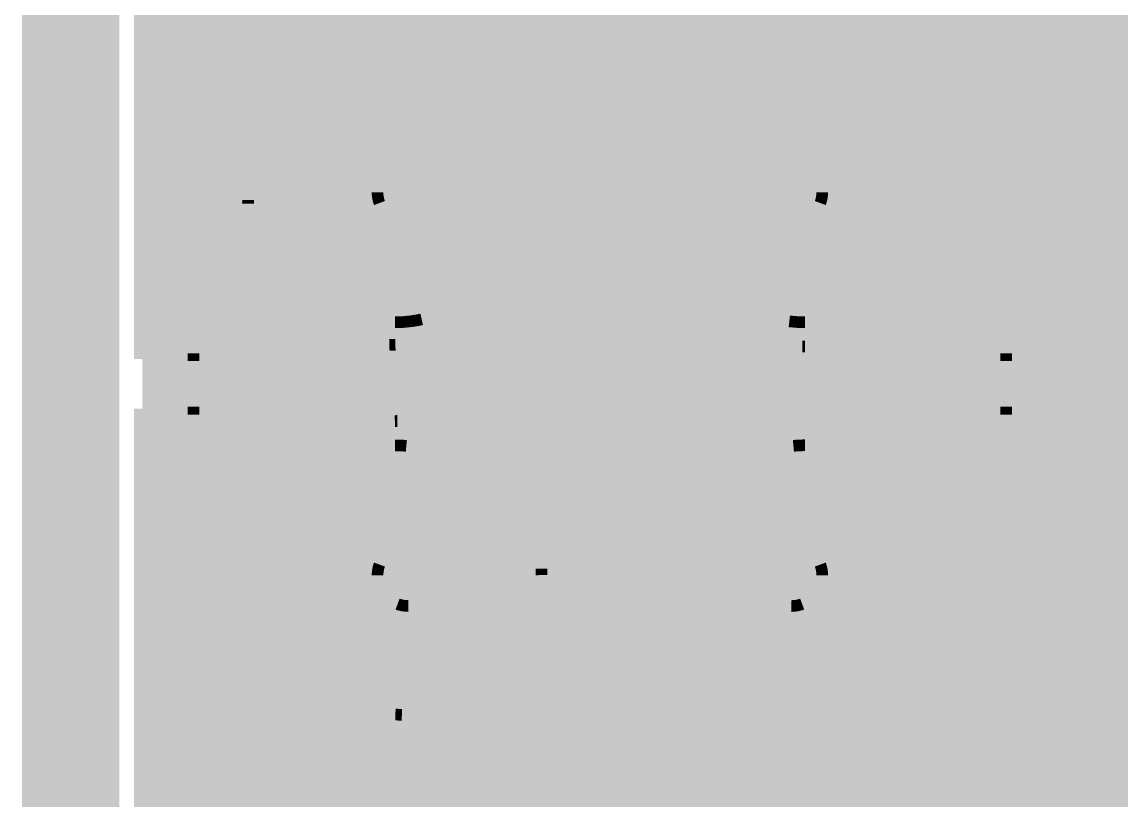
# Model space of a CAD drawing. Extents: x -6 to 196, y -52 to 46.
# Drawn here: x -5.63 to 8.7, y 25.05 to 35.2 of the extents above; entities that cross this region are included whole.
import ezdxf

# ---------------------------------------------------------------- set-up
doc = ezdxf.new("R2010")
doc.units = 0
doc.header["$MEASUREMENT"] = 0
doc.layers.get('0').update_dxf_attribs({"linetype": 'CONTINUOUS'})
for name, color, linetype in [('22-304-1_BOT', 7, 'CONTINUOUS'), ('22-304-1_DRD', 7, 'CONTINUOUS'), ('22-304-1_GND', 6, 'CONTINUOUS'), ('22-304-1_IN1', 4, 'CONTINUOUS'), ('22-304-1_SMB', 3, 'CONTINUOUS'), ('22-304-1_SMT', 5, 'CONTINUOUS'), ('22-304-1_SST', 14, 'CONTINUOUS'), ('22-304-1_TOP', 9, 'CONTINUOUS'), ('THRUHOLE_TAP', 13, 'CONTINUOUS')]:
    doc.layers.add(name, color=color, linetype=linetype)

# ---------------------------------------------------------------- blocks, each defined once
blk = doc.blocks.new('ROUND_17')
at = {"const_width": 1.27}
blk.add_lwpolyline([(-0.635, 0, 1), (0.635, 0, 1)], format="xyb", close=True, dxfattribs=at)
blk = doc.blocks.new('ROUND_23')
at = {"const_width": 1.49987}
blk.add_lwpolyline([(-0.749934, 0, 1), (0.749934, 0, 1)], format="xyb", close=True, dxfattribs=at)
blk = doc.blocks.new('ROUND_89')
at = {"const_width": 0.59944}
blk.add_lwpolyline([(-0.29972, 0, 1), (0.29972, 0, 1)], format="xyb", close=True, dxfattribs=at)

msp = doc.modelspace()

# ---------------------------------------------------------------- linework, layer by layer
at = {"layer": '22-304-1_BOT', "const_width": 0.254}
for points in [[(21.336, 43.942), (-3.937, 43.942), (-3.937, -4.064)], [(-3.7084, 43.942), (-3.7084, -4.064)], [(3.6068, 43.942), (3.6068, 34.36366)], [(3.8354, 43.942), (3.8354, 34.47034)], [(4.064, 43.942), (4.064, 34.53892)], [(4.2926, 43.942), (4.2926, 34.57194)], [(4.5212, 43.942), (4.5212, 34.57194)], [(4.7498, 43.942), (4.7498, 34.53892)], [(4.9784, 43.942), (4.9784, 34.47034)], [(5.207, 43.942), (5.207, 34.36112)], [(-3.4798, 39.60114), (-3.4798, 0.39624)], [(5.4356, 39.42588), (5.4356, 34.19856)], [(7.9502, 39.25062), (7.9502, 24.384)], [(3.3782, 39.07536), (3.3782, 34.20364)], [(5.6642, 39.06774), (5.6642, 33.96234)], [(8.1788, 39.08298), (8.1788, 24.59228)], [(7.7216, 38.96868), (7.7216, 16.67002)], [(8.4074, 38.94074), (8.4074, 24.67102)], [(5.8928, 38.85692), (5.8928, 33.56102)], [(7.493, 38.79342), (7.493, 16.36268)], [(8.636, 38.85946), (8.636, 24.66594)], [(-3.2512, 38.6969), (-3.2512, 1.30302)], [(6.1214, 38.71976), (6.1214, 20.93976)], [(6.35, 38.6334), (6.35, 16.79194)], [(6.5786, 38.58768), (6.5786, 16.79702)], [(7.0358, 38.608), (7.0358, 16.51)], [(7.2644, 38.67912), (7.2644, -1.46558)], [(3.1496, 38.4683), (3.1496, 33.96742)], [(6.8072, 38.58006), (6.8072, 16.71828)], [(-3.0226, 38.22954), (-3.0226, 1.76784)], [(2.921, 38.06698), (2.921, 33.56864)], [(-2.794, 37.88664), (-2.794, 2.11074)], [(2.6924, 37.75964), (2.6924, 2.24028)], [(-2.5654, 37.61486), (-2.5654, 2.38506)], [(2.4638, 37.51072), (2.4638, 2.4892)], [(-2.3368, 37.39134), (-2.3368, 2.60858)], [(2.2352, 37.30244), (2.2352, 2.69494)], [(-2.1082, 37.20338), (-2.1082, 33.4899)], [(-1.8796, 37.04336), (-1.8796, 33.92932)], [(2.0066, 37.12972), (2.0066, 2.8702)], [(-1.651, 36.91128), (-1.651, 34.17824)], [(1.778, 36.9824), (1.778, 3.01752)], [(-1.4224, 36.79952), (-1.4224, 34.34588)], [(1.3208, 36.75634), (1.3208, 3.24358)], [(1.5494, 36.85794), (1.5494, 3.13944)], [(-1.1938, 36.70808), (-1.1938, 34.46018)], [(-0.9652, 36.63188), (-0.9652, 34.53384)], [(-0.7366, 36.576), (-0.7366, 34.5694)], [(0.8636, 36.60648), (0.8636, 33.6296)], [(1.0922, 36.67252), (1.0922, 3.3274)], [(-0.508, 36.53536), (-0.508, 34.57448)], [(-0.2794, 36.50742), (-0.2794, 34.544)], [(-0.0508, 36.49726), (-0.0508, 34.4805)], [(0.1778, 36.50234), (0.1778, 34.37636)], [(0.4064, 36.52012), (0.4064, 34.22396)], [(0.635, 36.55568), (0.635, 33.9979)], [(21.336, 35.2552), (-3.937, 35.2552)], [(21.336, 35.0266), (-3.937, 35.0266)], [(21.336, 34.798), (-3.937, 34.798)], [(-0.75184, 34.5694), (-3.937, 34.5694)], [(4.24942, 34.5694), (-0.43942, 34.5694)], [(21.336, 34.5694), (4.56184, 34.5694)], [(-1.43002, 34.3408), (-3.937, 34.3408)], [(3.5687, 34.3408), (0.2413, 34.3408)], [(21.336, 34.3408), (5.24002, 34.3408)], [(-1.72212, 34.1122), (-3.937, 34.1122)], [(3.27914, 34.1122), (0.53086, 34.1122)], [(21.336, 34.1122), (5.53212, 34.1122)], [(-1.91262, 33.8836), (-3.937, 33.8836)], [(3.08864, 33.8836), (0.72136, 33.8836)], [(21.336, 33.8836), (5.72262, 33.8836)], [(-2.04216, 33.655), (-3.937, 33.655)], [(2.95656, 33.655), (0.8509, 33.655)], [(14.15796, 33.655), (5.85216, 33.655)], [(-2.12852, 33.4264), (-3.937, 33.4264)], [(2.87274, 33.4264), (0.93726, 33.4264)], [(13.98778, 33.4264), (5.93852, 33.4264)], [(-2.17678, 33.1978), (-3.937, 33.1978)], [(2.82194, 33.1978), (0.98552, 33.1978)], [(13.92936, 33.1978), (5.98678, 33.1978)], [(-2.19202, 32.9692), (-3.937, 32.9692)], [(2.80924, 32.9692), (1.00076, 32.9692)], [(13.95222, 32.9692), (6.00202, 32.9692)], [(-2.17424, 32.7406), (-3.937, 32.7406)], [(2.82702, 32.7406), (0.98298, 32.7406)], [(14.06398, 32.7406), (5.98424, 32.7406)], [(-2.1209, 32.512), (-3.937, 32.512)], [(-2.1082, 32.46882), (-2.1082, 2.79654)], [(2.87782, 32.512), (0.93218, 32.512)], [(14.37132, 32.512), (5.9309, 32.512)], [(-2.032, 32.2834), (-3.937, 32.2834)], [(2.96926, 32.2834), (0.84074, 32.2834)], [(0.8636, 32.33166), (0.8636, 3.39344)], [(2.921, 32.39008), (2.921, 28.56738)], [(21.336, 32.2834), (5.842, 32.2834)], [(5.8928, 32.40024), (5.8928, 28.55976)], [(-1.89484, 32.0548), (-3.937, 32.0548)], [(-1.8796, 32.03194), (-1.8796, 2.95402)], [(3.10388, 32.0548), (0.70612, 32.0548)], [(3.1496, 31.99384), (3.1496, 28.96616)], [(5.6642, 31.99638), (5.6642, 28.96108)], [(21.336, 32.0548), (5.70484, 32.0548)], [(0.635, 31.96082), (0.635, 3.44424)], [(-1.69926, 31.8262), (-3.937, 31.8262)], [(-1.651, 31.78302), (-1.651, 3.08864)], [(0.4064, 31.7373), (0.4064, 3.47726)], [(3.302, 31.8262), (0.508, 31.8262)], [(3.3782, 31.75762), (3.3782, 29.20238)], [(5.4356, 31.76016), (5.4356, 29.19984)], [(16.51, 31.8262), (5.50926, 31.8262)], [(-1.39446, 31.5976), (-3.937, 31.5976)], [(-1.4224, 31.61284), (-1.4224, 3.2004)], [(0.1778, 31.58236), (0.1778, 3.49758)], [(3.6068, 31.5976), (0.2032, 31.5976)], [(3.6068, 31.5976), (3.6068, 29.3624)], [(16.51, 31.5976), (5.20446, 31.5976)], [(5.207, 31.5976), (5.207, 29.35986)], [(-1.1938, 31.49854), (-1.1938, 3.29184)], [(-0.9652, 31.42742), (-0.9652, 3.3655)], [(-0.2794, 31.41472), (-0.2794, 3.48996)], [(-0.0508, 31.47822), (-0.0508, 3.50266)], [(3.8354, 31.48838), (3.8354, 29.47162)], [(4.064, 31.4198), (4.064, 29.5402)], [(4.7498, 31.4198), (4.7498, 29.53766)], [(4.9784, 31.48838), (4.9784, 29.46908)], [(16.51, 31.369), (-3.937, 31.369)], [(-0.7366, 31.38932), (-0.7366, 3.42392)], [(-0.508, 31.38424), (-0.508, 3.46456)], [(4.2926, 31.38678), (4.2926, 29.57322)], [(4.5212, 31.38678), (4.5212, 29.57322)], [(16.51, 31.1404), (-3.937, 31.1404)], [(16.51, 30.9118), (-3.937, 30.9118)], [(16.51, 30.6832), (-3.937, 30.6832)], [(16.51, 30.4546), (-3.937, 30.4546)], [(16.51, 30.226), (-3.937, 30.226)], [(16.51, 29.9974), (-3.937, 29.9974)], [(16.51, 29.7688), (-3.937, 29.7688)], [(4.06654, 29.5402), (-3.937, 29.5402)], [(16.51, 29.5402), (4.74472, 29.5402)], [(3.52298, 29.3116), (-3.937, 29.3116)], [(16.51, 29.3116), (5.28574, 29.3116)], [(3.2512, 29.083), (-3.937, 29.083)], [(16.51, 29.083), (5.56006, 29.083)], [(3.06832, 28.8544), (-3.937, 28.8544)], [(16.51, 28.8544), (5.7404, 28.8544)], [(2.94386, 28.6258), (-3.937, 28.6258)], [(16.51, 28.6258), (5.86486, 28.6258)], [(2.86258, 28.3972), (-3.937, 28.3972)], [(16.51, 28.3972), (5.94614, 28.3972)], [(2.8194, 28.1686), (-3.937, 28.1686)], [(16.51, 28.1686), (5.98932, 28.1686)], [(2.80924, 27.94), (-3.937, 27.94)], [(16.51, 27.94), (6.00202, 27.94)], [(2.82956, 27.7114), (-3.937, 27.7114)], [(16.51, 27.7114), (5.97916, 27.7114)], [(2.88798, 27.4828), (-3.937, 27.4828)], [(16.51, 27.4828), (5.92328, 27.4828)], [(2.921, 27.39136), (2.921, 1.93294)], [(5.8928, 27.39898), (5.8928, 21.12772)], [(2.98196, 27.2542), (-3.937, 27.2542)], [(16.51, 27.2542), (5.82676, 27.2542)], [(3.1242, 27.0256), (-3.937, 27.0256)], [(3.1496, 26.99258), (3.1496, 1.53162)], [(5.6642, 26.99766), (5.6642, 21.19376)], [(16.51, 27.0256), (5.68452, 27.0256)], [(3.33248, 26.797), (-3.937, 26.797)], [(3.3782, 26.75636), (3.3782, 0.92456)], [(5.4356, 26.7589), (5.4356, 21.18106)], [(16.51, 26.797), (5.47878, 26.797)], [(3.6576, 26.5684), (-3.937, 26.5684)], [(3.6068, 26.59634), (3.6068, 20.96516)], [(16.51, 26.5684), (5.15112, 26.5684)], [(5.207, 26.59888), (5.207, 21.082)], [(3.8354, 26.48712), (3.8354, 21.19884)], [(4.064, 26.41854), (4.064, 21.28774)], [(4.7498, 26.42108), (4.7498, 21.0058)], [(4.9784, 26.48966), (4.9784, 20.8153)], [(16.51, 26.3398), (-3.937, 26.3398)], [(4.2926, 26.38552), (4.2926, 21.29282)], [(4.5212, 26.38552), (4.5212, 21.21408)], [(16.51, 26.1112), (-3.937, 26.1112)], [(16.51, 25.8826), (-3.937, 25.8826)], [(16.51, 25.654), (-3.937, 25.654)], [(16.51, 25.4254), (-3.937, 25.4254)], [(16.51, 25.1968), (-3.937, 25.1968)], [(16.51, 24.9682), (-3.937, 24.9682)]]:
    msp.add_lwpolyline(points, dxfattribs=at)
for points in [[(-0.59436, 34.57702, 0.4142136), (-2.19202, 32.97936)], [(1.00076, 32.97936, 0.4142136), (-0.59436, 34.57448)], [(4.40436, 34.57702, 0.4142136), (2.8067, 32.97936)], [(6.00202, 32.97936, 0.4142136), (4.40436, 34.57702)], [(-2.19202, 32.97936, 0.4142136), (-0.59436, 31.3817)], [(-0.59436, 31.38424, 0.4142136), (1.00076, 32.97936)], [(2.80924, 32.97936, 0.4142136), (4.40436, 31.38424)], [(4.40436, 31.38424, 0.4142136), (5.99948, 32.97936)], [(4.40436, 29.57576, 0.4142136), (2.80924, 27.98064)], [(6.00202, 27.98064, 0.4142136), (4.40436, 29.5783)], [(2.80924, 27.98064, 0.4142136), (4.40436, 26.38552)], [(4.40436, 26.38298, 0.4142136), (6.00202, 27.98064)]]:
    msp.add_lwpolyline(points, format="xyb", dxfattribs=at)
at = {"layer": '22-304-1_DRD'}
for points, const_width in [([(195.00088, 21.99894), (101.99878, 21.99894), (78.99908, 44.99864), (-4.99872, 44.99864), (-4.99872, -4.99872), (195.00088, -4.99872), (195.00088, 21.99894)], 1.27), ([(-0.59436, 33.61436), (-1.22936, 32.97936)], 0.254), ([(0.04064, 32.97936), (-0.59436, 33.61436)], 0.254), ([(4.40436, 33.61436), (3.76936, 32.97936)], 0.254), ([(5.03936, 32.97936), (4.40436, 33.61436)], 0.254), ([(-1.22936, 32.97936), (-0.59436, 32.34436)], 0.254), ([(-0.59436, 32.34436), (0.04064, 32.97936)], 0.254), ([(3.76936, 32.97936), (4.40436, 32.34436)], 0.254), ([(4.40436, 32.34436), (5.03936, 32.97936)], 0.254), ([(1.905, 31.115), (1.27, 30.48)], 0.254), ([(2.54, 30.48), (1.905, 31.115)], 0.254), ([(6.90372, 31.115), (6.26872, 30.48)], 0.254), ([(7.53872, 30.48), (6.90372, 31.115)], 0.254), ([(1.27, 30.48), (1.905, 29.845)], 0.254), ([(1.905, 29.845), (2.54, 30.48)], 0.254), ([(6.26872, 30.48), (6.90372, 29.845)], 0.254), ([(6.90372, 29.845), (7.53872, 30.48)], 0.254), ([(-0.59436, 28.61564), (-1.22936, 27.98064)], 0.254), ([(0.04064, 27.98064), (-0.59436, 28.61564)], 0.254), ([(4.40436, 28.61564), (3.76936, 27.98064)], 0.254), ([(5.03936, 27.98064), (4.40436, 28.61564)], 0.254), ([(-1.22936, 27.98064), (-0.59436, 27.34564)], 0.254), ([(-0.59436, 27.34564), (0.04064, 27.98064)], 0.254), ([(3.76936, 27.98064), (4.40436, 27.34564)], 0.254), ([(4.40436, 27.34564), (5.03936, 27.98064)], 0.254)]:
    msp.add_lwpolyline(points, dxfattribs=dict(at, const_width=const_width))
at = {"layer": '22-304-1_GND', "const_width": 1.27}
msp.add_lwpolyline([(195.00088, 21.99894), (101.99878, 21.99894), (78.99908, 44.99864), (-4.99872, 44.99864), (-4.99872, -4.99872), (195.00088, -4.99872), (195.00088, 21.99894)], dxfattribs=at)
at = {"layer": '22-304-1_IN1'}
for points, const_width in [([(15.748, 34.925), (-3.937, 34.925), (-3.937, 4.318)], 0.254), ([(-3.7084, 34.925), (-3.7084, 4.318)], 0.254), ([(-3.4798, 34.925), (-3.4798, 4.318)], 0.254), ([(-3.2512, 34.925), (-3.2512, 4.318)], 0.254), ([(-3.0226, 34.925), (-3.0226, 4.318)], 0.254), ([(-2.794, 34.925), (-2.794, 4.318)], 0.254), ([(-2.5654, 34.925), (-2.5654, 4.318)], 0.254), ([(-2.3368, 34.925), (-2.3368, 4.318)], 0.254), ([(-2.1082, 34.925), (-2.1082, 33.4899)], 0.254), ([(-1.8796, 34.925), (-1.8796, 33.92932)], 0.254), ([(-1.651, 34.925), (-1.651, 34.17824)], 0.254), ([(-1.4224, 34.925), (-1.4224, 34.34588)], 0.254), ([(-1.1938, 34.925), (-1.1938, 34.46018)], 0.254), ([(-0.9652, 34.925), (-0.9652, 34.53384)], 0.254), ([(-0.7366, 34.925), (-0.7366, 34.5694)], 0.254), ([(-0.508, 34.925), (-0.508, 34.57448)], 0.254), ([(-0.2794, 34.925), (-0.2794, 34.544)], 0.254), ([(-0.0508, 34.925), (-0.0508, 34.4805)], 0.254), ([(0.1778, 34.925), (0.1778, 34.37636)], 0.254), ([(0.4064, 34.925), (0.4064, 34.22396)], 0.254), ([(0.635, 34.925), (0.635, 33.9979)], 0.254), ([(0.8636, 34.925), (0.8636, 33.6296)], 0.254), ([(1.0922, 34.925), (1.0922, 31.85414)], 0.254), ([(1.3208, 34.925), (1.3208, 31.9659)], 0.254), ([(1.5494, 34.925), (1.5494, 32.03702)], 0.254), ([(1.778, 34.925), (1.778, 32.07258)], 0.254), ([(2.0066, 34.925), (2.0066, 32.07258)], 0.254), ([(2.2352, 34.925), (2.2352, 32.0421)], 0.254), ([(2.4638, 34.925), (2.4638, 31.97606)], 0.254), ([(2.6924, 34.925), (2.6924, 31.86938)], 0.254), ([(2.921, 34.925), (2.921, 33.56864)], 0.254), ([(3.1496, 34.925), (3.1496, 33.96742)], 0.254), ([(3.3782, 34.925), (3.3782, 34.20364)], 0.254), ([(3.6068, 34.925), (3.6068, 34.36366)], 0.254), ([(3.8354, 34.925), (3.8354, 34.47034)], 0.254), ([(4.064, 34.925), (4.064, 34.53892)], 0.254), ([(4.2926, 34.925), (4.2926, 34.57194)], 0.254), ([(4.5212, 34.925), (4.5212, 34.57194)], 0.254), ([(4.7498, 34.925), (4.7498, 34.53892)], 0.254), ([(4.9784, 34.925), (4.9784, 34.47034)], 0.254), ([(5.207, 34.925), (5.207, 34.36112)], 0.254), ([(5.4356, 34.925), (5.4356, 34.19856)], 0.254), ([(5.6642, 34.925), (5.6642, 33.96234)], 0.254), ([(5.8928, 34.925), (5.8928, 33.56102)], 0.254), ([(6.1214, 34.925), (6.1214, 31.87192)], 0.254), ([(6.35, 34.925), (6.35, 31.97606)], 0.254), ([(6.5786, 34.925), (6.5786, 32.0421)], 0.254), ([(6.8072, 34.925), (6.8072, 32.07258)], 0.254), ([(7.0358, 34.925), (7.0358, 32.07004)], 0.254), ([(7.2644, 34.925), (7.2644, 32.03448)], 0.254), ([(7.493, 34.925), (7.493, 31.96336)], 0.254), ([(7.7216, 34.925), (7.7216, 31.8516)], 0.254), ([(7.9502, 34.925), (7.9502, 31.6865)], 0.254), ([(8.1788, 34.925), (8.1788, 31.44266)], 0.254), ([(8.4074, 34.925), (8.4074, 31.01848)], 0.254), ([(8.636, 34.925), (8.636, 24.66594)], 0.254), ([(15.748, 34.7218), (-3.937, 34.7218)], 0.254), ([(-1.1049, 34.4932), (-3.937, 34.4932)], 0.254), ([(3.89382, 34.4932), (-0.08382, 34.4932)], 0.254), ([(15.748, 34.4932), (4.9149, 34.4932)], 0.254), ([(-1.54432, 34.2646), (-3.937, 34.2646)], 0.254), ([(3.45694, 34.2646), (0.35306, 34.2646)], 0.254), ([(15.748, 34.2646), (5.35432, 34.2646)], 0.254), ([(-1.79324, 34.036), (-3.937, 34.036)], 0.254), ([(3.20802, 34.036), (0.60198, 34.036)], 0.254), ([(15.748, 34.036), (5.60324, 34.036)], 0.254), ([(-1.96088, 33.8074), (-3.937, 33.8074)], 0.254), ([(3.03784, 33.8074), (0.76962, 33.8074)], 0.254), ([(15.748, 33.8074), (5.77088, 33.8074)], 0.254), ([(-2.07518, 33.5788), (-3.937, 33.5788)], 0.254), ([(2.92354, 33.5788), (0.88392, 33.5788)], 0.254), ([(15.748, 33.5788), (5.88518, 33.5788)], 0.254), ([(-2.14884, 33.3502), (-3.937, 33.3502)], 0.254), ([(2.85242, 33.3502), (0.95758, 33.3502)], 0.254), ([(15.748, 33.3502), (5.95884, 33.3502)], 0.254), ([(-2.1844, 33.1216), (-3.937, 33.1216)], 0.254), ([(2.81432, 33.1216), (0.99568, 33.1216)], 0.254), ([(15.748, 33.1216), (5.9944, 33.1216)], 0.254), ([(-2.18948, 32.893), (-3.937, 32.893)], 0.254), ([(2.80924, 32.893), (0.99822, 32.893)], 0.254), ([(15.748, 32.893), (5.99948, 32.893)], 0.254), ([(-2.159, 32.6644), (-3.937, 32.6644)], 0.254), ([(2.83972, 32.6644), (0.97028, 32.6644)], 0.254), ([(15.748, 32.6644), (5.969, 32.6644)], 0.254), ([(-2.0955, 32.4358), (-3.937, 32.4358)], 0.254), ([(-2.1082, 32.46882), (-2.1082, 28.49118)], 0.254), ([(2.90322, 32.4358), (0.90678, 32.4358)], 0.254), ([(15.748, 32.4358), (5.9055, 32.4358)], 0.254), ([(0.8636, 32.33166), (0.8636, 31.68904)], 0.254), ([(2.921, 32.39008), (2.921, 31.7119)], 0.254), ([(5.8928, 32.40024), (5.8928, 31.71444)], 0.254), ([(-1.99136, 32.2072), (-3.937, 32.2072)], 0.254), ([(3.00736, 32.2072), (0.80264, 32.2072)], 0.254), ([(15.748, 32.2072), (5.80136, 32.2072)], 0.254), ([(-1.8796, 32.03194), (-1.8796, 28.92806)], 0.254), ([(3.1496, 31.99384), (3.1496, 31.48076)], 0.254), ([(5.6642, 31.99638), (5.6642, 31.48584)], 0.254), ([(-1.83896, 31.9786), (-3.937, 31.9786)], 0.254), ([(0.635, 31.96082), (0.635, 31.44774)], 0.254), ([(1.35382, 31.9786), (0.6477, 31.9786)], 0.254), ([(3.1623, 31.9786), (2.45618, 31.9786)], 0.254), ([(6.35254, 31.9786), (5.64896, 31.9786)], 0.254), ([(15.748, 31.9786), (7.4549, 31.9786)], 0.254), ([(-1.6129, 31.75), (-3.937, 31.75)], 0.254), ([(-1.651, 31.78302), (-1.651, 29.17698)], 0.254), ([(0.4064, 31.7373), (0.4064, 31.03118)], 0.254), ([(0.93726, 31.75), (0.42164, 31.75)], 0.254), ([(3.38582, 31.75), (2.87274, 31.75)], 0.254), ([(3.3782, 31.75762), (3.3782, 31.09468)], 0.254), ([(5.93598, 31.75), (5.4229, 31.75)], 0.254), ([(5.4356, 31.76016), (5.4356, 31.10484)], 0.254), ([(15.748, 31.75), (7.87146, 31.75)], 0.254), ([(-1.4224, 31.61284), (-1.4224, 29.34462)], 0.254), ([(0.1778, 31.58236), (0.1778, 29.37764)], 0.254), ([(3.6068, 31.5976), (3.6068, 20.96516)], 0.254), ([(5.207, 31.5976), (5.207, 21.082)], 0.254), ([(-1.2446, 31.5214), (-3.937, 31.5214)], 0.254), ([(-1.1938, 31.49854), (-1.1938, 29.45892)], 0.254), ([(-0.9652, 31.42742), (-0.9652, 29.53258)], 0.254), ([(-0.2794, 31.41472), (-0.2794, 29.54528)], 0.254), ([(-0.0508, 31.47822), (-0.0508, 29.48178)], 0.254), ([(0.69342, 31.5214), (0.05334, 31.5214)], 0.254), ([(3.75666, 31.5214), (3.11404, 31.5214)], 0.254), ([(3.8354, 31.48838), (3.8354, 21.19884)], 0.254), ([(4.064, 31.4198), (4.064, 21.28774)], 0.254), ([(4.7498, 31.4198), (4.7498, 21.0058)], 0.254), ([(4.9784, 31.48838), (4.9784, 20.8153)], 0.254), ([(5.69468, 31.5214), (5.0546, 31.5214)], 0.254), ([(15.748, 31.5214), (8.1153, 31.5214)], 0.254), ([(0.53086, 31.2928), (-3.937, 31.2928)], 0.254), ([(-0.7366, 31.38932), (-0.7366, 29.57068)], 0.254), ([(-0.508, 31.38424), (-0.508, 29.57322)], 0.254), ([(5.52958, 31.2928), (3.27914, 31.2928)], 0.254), ([(4.2926, 31.38678), (4.2926, 21.29282)], 0.254), ([(4.5212, 31.38678), (4.5212, 21.21408)], 0.254), ([(15.748, 31.2928), (8.27786, 31.2928)], 0.254), ([(0.4191, 31.0642), (-3.937, 31.0642)], 0.254), ([(5.41782, 31.0642), (3.3909, 31.0642)], 0.254), ([(15.748, 31.0642), (8.38962, 31.0642)], 0.254), ([(0.34798, 30.8356), (-3.937, 30.8356)], 0.254), ([(5.3467, 30.8356), (3.46202, 30.8356)], 0.254), ([(15.748, 30.8356), (8.46074, 30.8356)], 0.254), ([(0.31242, 30.607), (-3.937, 30.607)], 0.254), ([(5.31114, 30.607), (3.49758, 30.607)], 0.254), ([(15.748, 30.607), (8.4963, 30.607)], 0.254), ([(0.30988, 30.3784), (-3.937, 30.3784)], 0.254), ([(5.31114, 30.3784), (3.49758, 30.3784)], 0.254), ([(15.748, 30.3784), (8.49884, 30.3784)], 0.254), ([(0.3429, 30.1498), (-3.937, 30.1498)], 0.254), ([(5.34162, 30.1498), (3.4671, 30.1498)], 0.254), ([(15.748, 30.1498), (8.46582, 30.1498)], 0.254), ([(0.40894, 29.9212), (-3.937, 29.9212)], 0.254), ([(0.4064, 29.92882), (0.4064, 29.2227)], 0.254), ([(3.3782, 29.86278), (3.3782, 14.38656)], 0.254), ([(5.40766, 29.9212), (3.40106, 29.9212)], 0.254), ([(5.4356, 29.85262), (5.4356, 21.18106)], 0.254), ([(15.748, 29.9212), (8.39978, 29.9212)], 0.254), ([(8.4074, 29.93898), (8.4074, 24.67102)], 0.254), ([(0.51562, 29.6926), (-3.937, 29.6926)], 0.254), ([(5.51434, 29.6926), (3.29438, 29.6926)], 0.254), ([(15.748, 29.6926), (8.2931, 29.6926)], 0.254), ([(-1.18364, 29.464), (-3.937, 29.464)], 0.254), ([(0.6731, 29.464), (-0.00508, 29.464)], 0.254), ([(0.635, 29.51226), (0.635, 28.99664)], 0.254), ([(5.67182, 29.464), (3.1369, 29.464)], 0.254), ([(3.1496, 29.47924), (3.1496, 14.37386)], 0.254), ([(5.6642, 29.47416), (5.6642, 21.19376)], 0.254), ([(15.748, 29.464), (8.13562, 29.464)], 0.254), ([(8.1788, 29.51734), (8.1788, 24.59228)], 0.254), ([(0.8636, 29.26842), (0.8636, 28.62834)], 0.254), ([(7.9502, 29.2735), (7.9502, 24.384)], 0.254), ([(-1.58242, 29.2354), (-3.937, 29.2354)], 0.254), ([(0.90424, 29.2354), (0.39116, 29.2354)], 0.254), ([(5.90296, 29.2354), (2.90576, 29.2354)], 0.254), ([(2.921, 29.2481), (2.921, 14.2748)], 0.254), ([(5.8928, 29.24302), (5.8928, 21.12772)], 0.254), ([(15.748, 29.2354), (7.90448, 29.2354)], 0.254), ([(-1.81864, 29.0068), (-3.937, 29.0068)], 0.254), ([(1.28778, 29.0068), (0.62738, 29.0068)], 0.254), ([(1.0922, 29.10586), (1.0922, 4.318)], 0.254), ([(1.3208, 28.9941), (1.3208, 4.318)], 0.254), ([(2.4638, 28.98394), (2.4638, 12.08278)], 0.254), ([(6.28904, 29.0068), (2.51968, 29.0068)], 0.254), ([(2.6924, 29.09062), (2.6924, 14.0081)], 0.254), ([(6.1214, 29.08808), (6.1214, 20.93976)], 0.254), ([(6.35, 28.9814), (6.35, 16.79194)], 0.254), ([(7.493, 28.9941), (7.493, 16.36268)], 0.254), ([(15.748, 29.0068), (7.52094, 29.0068)], 0.254), ([(7.7216, 29.1084), (7.7216, 16.67002)], 0.254), ([(1.5494, 28.92298), (1.5494, 4.318)], 0.254), ([(1.778, 28.88742), (1.778, 11.87704)], 0.254), ([(2.0066, 28.88488), (2.0066, 12.04468)], 0.254), ([(2.2352, 28.9179), (2.2352, 12.1031)], 0.254), ([(6.5786, 28.91536), (6.5786, 16.79702)], 0.254), ([(6.8072, 28.88488), (6.8072, 16.71828)], 0.254), ([(7.0358, 28.88742), (7.0358, 16.51)], 0.254), ([(7.2644, 28.92298), (7.2644, 15.18412)], 0.254), ([(-1.97866, 28.7782), (-3.937, 28.7782)], 0.254), ([(15.748, 28.7782), (0.7874, 28.7782)], 0.254), ([(-2.08534, 28.5496), (-3.937, 28.5496)], 0.254), ([(15.748, 28.5496), (0.89662, 28.5496)], 0.254), ([(-2.15392, 28.321), (-3.937, 28.321)], 0.254), ([(15.748, 28.321), (0.9652, 28.321)], 0.254), ([(-2.18694, 28.0924), (-3.937, 28.0924)], 0.254), ([(15.748, 28.0924), (0.99822, 28.0924)], 0.254), ([(-2.18694, 27.8638), (-3.937, 27.8638)], 0.254), ([(5.08, 6.35), (3.556, 6.35), (-0.254, 10.16), (-0.254, 21.717), (4.40436, 26.37536), (4.40436, 27.98064)], 0.2032), ([(15.748, 27.8638), (0.99822, 27.8638)], 0.254), ([(-2.15392, 27.6352), (-3.937, 27.6352)], 0.254), ([(15.748, 27.6352), (0.96266, 27.6352)], 0.254), ([(-2.08534, 27.4066), (-3.937, 27.4066)], 0.254), ([(-2.1082, 27.46756), (-2.1082, 4.318)], 0.254), ([(15.748, 27.4066), (0.89408, 27.4066)], 0.254), ([(0.8636, 27.3304), (0.8636, 4.318)], 0.254), ([(-1.97612, 27.178), (-3.937, 27.178)], 0.254), ([(15.748, 27.178), (0.78486, 27.178)], 0.254), ([(-1.8796, 27.03068), (-1.8796, 4.318)], 0.254), ([(-1.81356, 26.9494), (-3.937, 26.9494)], 0.254), ([(15.748, 26.9494), (0.62484, 26.9494)], 0.254), ([(0.635, 26.9621), (0.635, 4.318)], 0.254), ([(-1.57734, 26.7208), (-3.937, 26.7208)], 0.254), ([(-1.651, 26.78176), (-1.651, 4.318)], 0.254), ([(15.748, 26.7208), (0.38608, 26.7208)], 0.254), ([(0.4064, 26.73604), (0.4064, 4.318)], 0.254), ([(-1.4224, 26.61412), (-1.4224, 4.318)], 0.254), ([(0.1778, 26.5811), (0.1778, 4.318)], 0.254), ([(-1.17602, 26.4922), (-3.937, 26.4922)], 0.254), ([(-1.1938, 26.49982), (-1.1938, 4.318)], 0.254), ([(-0.9652, 26.42616), (-0.9652, 4.318)], 0.254), ([(-0.2794, 26.41346), (-0.2794, 4.318)], 0.254), ([(-0.0508, 26.47696), (-0.0508, 4.318)], 0.254), ([(15.748, 26.4922), (-0.01524, 26.4922)], 0.254), ([(15.748, 26.2636), (-3.937, 26.2636)], 0.254), ([(-0.7366, 26.38806), (-0.7366, 4.318)], 0.254), ([(-0.508, 26.38552), (-0.508, 4.318)], 0.254), ([(15.748, 26.035), (-3.937, 26.035)], 0.254), ([(15.748, 25.8064), (-3.937, 25.8064)], 0.254), ([(15.748, 25.5778), (-3.937, 25.5778)], 0.254), ([(10.414, 25.3492), (-3.937, 25.3492)], 0.254), ([(10.414, 25.1206), (-3.937, 25.1206)], 0.254)]:
    msp.add_lwpolyline(points, dxfattribs=dict(at, const_width=const_width))
at = {"layer": '22-304-1_IN1', "const_width": 0.254}
for points in [[(-0.59436, 34.57702, 0.4142136), (-2.19202, 32.97936)], [(1.00076, 32.97936, 0.4142136), (-0.59436, 34.57448)], [(4.40436, 34.57702, 0.4142136), (2.8067, 32.97936)], [(6.00202, 32.97936, 0.4142136), (4.40436, 34.57702)], [(-2.19202, 32.97936, 0.4142136), (-0.59436, 31.3817)], [(-0.59436, 31.38424, 0.4142136), (1.00076, 32.97936)], [(2.80924, 32.97936, 0.4142136), (4.40436, 31.38424)], [(4.40436, 31.38424, 0.4142136), (5.99948, 32.97936)], [(1.905, 32.07766, 0.4142136), (0.30734, 30.48)], [(3.50266, 30.48, 0.4142136), (1.905, 32.07766)], [(6.90372, 32.07766, 0.4142136), (5.30606, 30.48)], [(8.50138, 30.48, 0.4142136), (6.90372, 32.07766)], [(0.30734, 30.48, 0.4142136), (1.905, 28.88234)], [(1.905, 28.88234, 0.4142136), (3.50266, 30.48)], [(5.3086, 30.48, 0.4142136), (6.90372, 28.88488)], [(6.90372, 28.88234, 0.4142136), (8.50138, 30.48)], [(-0.59436, 29.57576, 0.4142136), (-2.18948, 27.98064)], [(1.00076, 27.98064, 0.4142136), (-0.59436, 29.57576)], [(-2.19202, 27.98064, 0.4142136), (-0.59436, 26.38298)], [(-0.59436, 26.38298, 0.4142136), (1.0033, 27.98064)]]:
    msp.add_lwpolyline(points, format="xyb", dxfattribs=at)
at = {"layer": '22-304-1_SST', "const_width": 0.1524}
for points in [[(7.90448, 30.07868), (6.30428, 30.07868), (6.30428, 30.87878), (7.90448, 30.87878), (7.90448, 35.9791), (-4.09448, 35.9791), (-4.09448, 30.87878), (-2.49428, 30.87878), (-2.49428, 30.07868), (-4.09448, 30.07868), (-4.09448, 24.9809), (7.90448, 24.9809), (7.90448, 30.07868)], [(0.08382, 32.30372), (-0.22098, 33.11906)], [(4.03098, 33.11906), (3.72618, 32.30372)], [(-2.68478, 32.8803), (-2.68541, 32.83204)], [(-0.97028, 32.83966), (-0.66548, 32.02432)], [(0.8255, 32.8803), (0.8255, 32.32658), (2.9845, 32.32658), (2.9845, 32.8803)], [(1.143, 32.8803), (1.143, 32.64408), (2.667, 32.64408), (2.667, 32.8803)], [(4.47548, 32.02432), (4.78028, 32.83966)], [(0.8255, 32.32658), (1.143, 32.64408)], [(2.667, 32.64408), (2.9845, 32.32658)], [(0.37846, 31.9786), (1.17856, 31.9786)], [(3.43154, 31.9786), (1.17856, 31.9786), (1.17856, 28.97886), (0.37846, 28.97886)], [(2.6289, 28.97886), (2.6289, 29.17952), (2.6289, 31.78048), (2.6289, 31.9786)], [(-0.61976, 31.78048), (-0.61976, 31.29026)], [(0.1778, 29.17952), (0.1778, 31.78048)], [(3.62966, 31.78048), (3.62966, 29.17952)], [(4.5466, 30.96514), (4.2291, 31.32074), (4.42976, 31.29026), (4.42976, 31.78048)], [(-0.61976, 29.66974), (-0.4572, 29.6672), (-0.4318, 29.6926), (-0.4191, 29.6418), (-0.4191, 31.32074), (-0.61976, 31.29026)], [(-0.4191, 31.32074), (-0.7366, 30.96514), (-0.7366, 29.99486), (-0.4191, 29.63672)], [(-0.61976, 31.29026), (-0.56653, 31.29618)], [(4.2291, 31.32074), (4.2164, 29.66974), (4.42976, 29.66974)], [(4.37642, 31.29534), (4.42968, 31.28942)], [(-0.84074, 30.988), (-0.76207, 30.98968)], [(4.5466, 30.96514), (4.5466, 29.99486), (4.2672, 29.71546)], [(4.5466, 30.96514), (4.57962, 30.96486)], [(-2.69494, 30.18028), (-3.49504, 30.18028), (-3.49504, 30.77972), (-2.69494, 30.77972), (-2.69494, 30.18028)], [(-3.39598, 30.77972), (-3.39598, 30.87878)], [(7.30504, 30.18028), (6.50494, 30.18028), (6.50494, 30.77972), (7.30504, 30.77972), (7.30504, 30.18028)], [(7.20598, 30.87878), (7.20598, 30.77972)], [(-3.39598, 30.07868), (-3.39598, 30.18028)], [(7.20598, 30.18028), (7.20598, 30.07868)], [(-0.7366, 29.99486), (-0.76959, 29.99401)], [(-0.61976, 29.66974), (-0.61976, 29.17952)], [(4.42976, 29.66974), (4.42976, 29.17952)], [(-0.66548, 28.93568), (-0.97028, 28.12034)], [(3.43154, 28.97886), (2.6289, 28.97886), (1.17856, 28.97886)], [(4.47548, 28.93568), (4.78028, 28.12034)], [(-0.22098, 27.84094), (0.08382, 28.65374)], [(1.143, 28.0797), (1.143, 28.31592), (0.8255, 28.63342), (0.8255, 28.0797)], [(2.9845, 28.0797), (2.9845, 28.63342), (0.8255, 28.63342)], [(1.143, 28.31592), (2.667, 28.31592), (2.9845, 28.63342)], [(4.03098, 27.84094), (3.72618, 28.65374)], [(2.667, 28.0797), (2.667, 28.31592)], [(1.14554, 27.98318), (1.14361, 28.06703)], [(-0.762, 26.162), (-0.67818, 26.16007)], [(8.30834, 25.527), (8.13816, 25.58796), (8.13816, 25.94356), (8.30834, 26.00198), (8.98652, 26.00198), (9.15416, 25.94356), (9.15416, 25.58796), (8.98652, 25.527)], [(2.8956, 23.90394), (2.8956, 24.91994), (2.77876, 24.74976)], [(8.13816, 24.80818), (8.13816, 25.0444)]]:
    msp.add_lwpolyline(points, dxfattribs=at)
for points in [[(-0.76962, 34.79546, 0.4142136), (-2.68478, 32.8803)], [(1.143, 32.8803, 0.4142136), (-0.76962, 34.79292)], [(4.57962, 34.79546, 0.4142136), (2.66446, 32.8803)], [(6.49478, 32.8803, 0.4142136), (4.57962, 34.79546)], [(-0.76962, 34.47796, 0.4142136), (-2.36728, 32.8803)], [(4.57962, 34.47796, 0.4142136), (2.98196, 32.8803)], [(6.17728, 32.8803, 0.4142136), (4.57962, 34.47796)], [(0.8255, 32.8803, 0.4142136), (-0.76962, 34.47542)], [(-0.59436, 33.38068, 0.4142136), (-0.99568, 32.97936)], [(-0.22098, 33.11906, 0.3128383), (-0.59436, 33.37814)], [(4.40436, 33.38068, 0.3128427), (4.03098, 33.11906)], [(4.80568, 32.97936, 0.4142136), (4.40436, 33.38068)], [(-0.99568, 32.97936, 0.0891878), (-0.97054, 32.83956)], [(4.78028, 32.83966, 0.0891867), (4.8054, 32.97936)], [(-2.68478, 32.83204, 0.4142136), (-0.84074, 30.988)], [(-2.36728, 32.8803, 0.4142136), (-0.76962, 31.28264)], [(4.57962, 31.28264, 0.4142136), (6.17728, 32.8803)], [(4.57962, 30.96514, 0.4142136), (6.49478, 32.8803)], [(0.1778, 31.78048, 0.0893841), (0.08353, 32.30361)], [(3.72618, 32.30372, 0.0893842), (3.63189, 31.78048)], [(-0.61976, 31.78048, 0.0892907), (-0.66377, 32.02496)], [(0.37846, 31.9786, 0.4142136), (0.18034, 31.78048)], [(3.62966, 31.78048, 0.4142136), (3.43154, 31.9786)], [(4.47548, 32.02432, 0.0892911), (4.43159, 31.78048)], [(-0.76962, 31.28264, 0.0234972), (-0.61971, 31.28969)], [(-0.56642, 31.29534, 0.0233974), (-0.41922, 31.32126)], [(4.42976, 31.29026, 0.0234972), (4.57962, 31.28321)], [(-0.76962, 29.99486, 0.4142136), (-2.68478, 28.0797)], [(6.49478, 28.0797, 0.4142136), (4.57962, 29.99486)], [(-0.76962, 29.67736, 0.4142136), (-2.36728, 28.0797)], [(-0.61976, 29.66974, 0.0234972), (-0.76962, 29.67679)], [(4.57962, 29.67736, 0.0234973), (4.42971, 29.67031)], [(6.17728, 28.0797, 0.4142136), (4.57962, 29.67736)], [(-0.66548, 28.93568, 0.0892911), (-0.62159, 29.17952)], [(0.08382, 28.65374, 0.0897841), (0.179, 29.17952)], [(3.43154, 28.97886, 0.4142136), (3.6322, 29.17952)], [(3.62966, 29.17952, 0.0897841), (3.72492, 28.65327)], [(4.42976, 29.17952, 0.0892914), (4.47377, 28.93504)], [(-2.68478, 28.0797, 0.4142136), (-0.76962, 26.16454)], [(-2.36728, 28.0797, 0.4142136), (-0.76962, 26.48204)], [(-0.97028, 28.12034, 0.0891867), (-0.9954, 27.98064)], [(-0.76962, 26.48204, 0.4142136), (0.82804, 28.0797)], [(2.667, 28.0797, 0.4142136), (4.57962, 26.16708)], [(2.9845, 28.0797, 0.4142136), (4.57962, 26.48458)], [(4.57962, 26.48204, 0.4142136), (6.17728, 28.0797)], [(4.57962, 26.16454, 0.4142136), (6.49478, 28.0797)], [(4.80568, 27.98064, 0.0891867), (4.78054, 28.12044)], [(-0.99568, 27.98064, 0.3134484), (-0.73406, 27.60472)], [(-0.67818, 26.15946, 0.4142136), (1.14554, 27.98318)], [(4.54406, 27.60472, 0.3134471), (4.80568, 27.98064)], [(-0.59436, 27.57932, 0.3128427), (-0.22098, 27.84094)], [(4.03098, 27.84094, 0.3128383), (4.40436, 27.58186)], [(-0.73406, 27.60472, 0.0891867), (-0.59436, 27.5796)], [(4.40436, 27.57932, 0.0891862), (4.54416, 27.60445)]]:
    msp.add_lwpolyline(points, format="xyb", dxfattribs=at)
at = {"layer": '22-304-1_TOP'}
for points, const_width in [([(8.91032, 40.005), (8.91032, 38.75532), (6.858, 36.703), (3.175, 36.703), (-0.54864, 32.97936), (-0.59436, 32.97936)], 1.524), ([(11.43, 28.5623), (11.43, 29.21), (7.66064, 32.97936), (4.40436, 32.97936)], 1.524), ([(-3.937, 31.877), (-3.937, -4.064)], 0.254), ([(-1.75006, 31.877), (-3.937, 31.877)], 0.254), ([(-3.7084, 31.877), (-3.7084, -4.064)], 0.254), ([(-3.4798, 31.877), (-3.4798, 0.39624)], 0.254), ([(-3.2512, 31.877), (-3.2512, 1.30302)], 0.254), ([(-3.0226, 31.877), (-3.0226, 1.76784)], 0.254), ([(-2.794, 31.877), (-2.794, 2.11074)], 0.254), ([(-2.5654, 31.877), (-2.5654, 2.38506)], 0.254), ([(-2.3368, 31.877), (-2.3368, 2.60858)], 0.254), ([(-2.1082, 31.877), (-2.1082, 2.79654)], 0.254), ([(-1.8796, 31.877), (-1.8796, 2.95402)], 0.254), ([(3.2512, 31.877), (0.5588, 31.877)], 0.254), ([(0.635, 31.877), (0.635, 24.638)], 0.254), ([(0.8636, 31.877), (0.8636, 24.638)], 0.254), ([(1.0922, 31.877), (1.0922, 24.638)], 0.254), ([(1.3208, 31.877), (1.3208, 24.638)], 0.254), ([(1.5494, 31.877), (1.5494, 24.638)], 0.254), ([(1.778, 31.877), (1.778, 24.638)], 0.254), ([(2.0066, 31.877), (2.0066, 24.638)], 0.254), ([(2.2352, 31.877), (2.2352, 24.638)], 0.254), ([(2.4638, 31.877), (2.4638, 24.638)], 0.254), ([(2.6924, 31.877), (2.6924, 24.68372)], 0.254), ([(2.921, 31.877), (2.921, 28.56738)], 0.254), ([(3.1496, 31.877), (3.1496, 28.96616)], 0.254), ([(7.22376, 31.877), (5.56006, 31.877)], 0.254), ([(5.6642, 31.877), (5.6642, 28.96108)], 0.254), ([(5.8928, 31.877), (5.8928, 28.55976)], 0.254), ([(6.1214, 31.877), (6.1214, 26.04516)], 0.254), ([(6.35, 31.877), (6.35, 26.04516)], 0.254), ([(6.5786, 31.877), (6.5786, 26.04516)], 0.254), ([(6.8072, 31.877), (6.8072, 26.04516)], 0.254), ([(7.0358, 31.877), (7.0358, 26.04516)], 0.254), ([(7.22376, 31.877), (8.255, 30.84576)], 0.254), ([(-1.69926, 31.8262), (-3.937, 31.8262)], 0.254), ([(-1.651, 31.78302), (-1.651, 3.08864)], 0.254), ([(0.4064, 31.7373), (0.4064, 24.638)], 0.254), ([(3.302, 31.8262), (0.508, 31.8262)], 0.254), ([(3.3782, 31.75762), (3.3782, 29.20238)], 0.254), ([(5.4356, 31.76016), (5.4356, 29.19984)], 0.254), ([(7.27456, 31.8262), (5.50926, 31.8262)], 0.254), ([(7.2644, 31.83636), (7.2644, 26.04516)], 0.254), ([(-1.39446, 31.5976), (-3.937, 31.5976)], 0.254), ([(-1.4224, 31.61284), (-1.4224, 3.2004)], 0.254), ([(0.1778, 31.58236), (0.1778, 8.31596)], 0.254), ([(3.6068, 31.5976), (0.2032, 31.5976)], 0.254), ([(3.6068, 31.5976), (3.6068, 29.3624)], 0.254), ([(7.50316, 31.5976), (5.20446, 31.5976)], 0.254), ([(5.207, 31.5976), (5.207, 29.35986)], 0.254), ([(7.493, 31.60776), (7.493, 26.04516)], 0.254), ([(-1.1938, 31.49854), (-1.1938, 3.29184)], 0.254), ([(-0.9652, 31.42742), (-0.9652, 3.3655)], 0.254), ([(-0.2794, 31.41472), (-0.2794, 8.31596)], 0.254), ([(-0.0508, 31.47822), (-0.0508, 8.31596)], 0.254), ([(3.8354, 31.48838), (3.8354, 29.47162)], 0.254), ([(4.064, 31.4198), (4.064, 29.5402)], 0.254), ([(4.7498, 31.4198), (4.7498, 29.53766)], 0.254), ([(4.9784, 31.48838), (4.9784, 29.46908)], 0.254), ([(7.73176, 31.369), (-3.937, 31.369)], 0.254), ([(-0.7366, 31.38932), (-0.7366, 3.42392)], 0.254), ([(-0.508, 31.38424), (-0.508, 3.46456)], 0.254), ([(4.2926, 31.38678), (4.2926, 29.57322)], 0.254), ([(4.5212, 31.38678), (4.5212, 29.57322)], 0.254), ([(7.7216, 31.37916), (7.7216, 26.04516)], 0.254), ([(7.96036, 31.1404), (-3.937, 31.1404)], 0.254), ([(7.9502, 31.15056), (7.9502, 26.04516)], 0.254), ([(8.18896, 30.9118), (-3.937, 30.9118)], 0.254), ([(8.1788, 30.92196), (8.1788, 26.04516)], 0.254), ([(8.255, 30.84576), (8.255, 26.04516)], 0.254), ([(8.255, 30.6832), (-3.937, 30.6832)], 0.254), ([(8.255, 30.4546), (-3.937, 30.4546)], 0.254), ([(8.255, 30.226), (-3.937, 30.226)], 0.254), ([(8.255, 29.9974), (-3.937, 29.9974)], 0.254), ([(8.255, 29.7688), (-3.937, 29.7688)], 0.254), ([(4.06654, 29.5402), (-3.937, 29.5402)], 0.254), ([(8.255, 29.5402), (4.74472, 29.5402)], 0.254), ([(3.52298, 29.3116), (-3.937, 29.3116)], 0.254), ([(8.255, 29.3116), (5.28574, 29.3116)], 0.254), ([(3.2512, 29.083), (-3.937, 29.083)], 0.254), ([(8.255, 29.083), (5.56006, 29.083)], 0.254), ([(3.06832, 28.8544), (-3.937, 28.8544)], 0.254), ([(8.255, 28.8544), (5.7404, 28.8544)], 0.254), ([(2.94386, 28.6258), (-3.937, 28.6258)], 0.254), ([(8.255, 28.6258), (5.86486, 28.6258)], 0.254), ([(22.479, 28.321), (19.558, 25.4), (4.318, 25.4), (3.175, 24.257), (3.175, 22.9362)], 0.635), ([(2.86258, 28.3972), (-3.937, 28.3972)], 0.254), ([(8.255, 28.3972), (5.94614, 28.3972)], 0.254), ([(2.8194, 28.1686), (-3.937, 28.1686)], 0.254), ([(8.255, 28.1686), (5.98932, 28.1686)], 0.254), ([(2.80924, 27.94), (-3.937, 27.94)], 0.254), ([(8.255, 27.94), (6.00202, 27.94)], 0.254), ([(2.82956, 27.7114), (-3.937, 27.7114)], 0.254), ([(8.255, 27.7114), (5.97916, 27.7114)], 0.254), ([(2.88798, 27.4828), (-3.937, 27.4828)], 0.254), ([(8.255, 27.4828), (5.92328, 27.4828)], 0.254), ([(2.921, 27.39136), (2.921, 24.91486)], 0.254), ([(5.8928, 27.39898), (5.8928, 26.04516)], 0.254), ([(2.98196, 27.2542), (-3.937, 27.2542)], 0.254), ([(8.255, 27.2542), (5.82676, 27.2542)], 0.254), ([(3.1242, 27.0256), (-3.937, 27.0256)], 0.254), ([(3.1496, 26.99258), (3.1496, 25.14346)], 0.254), ([(5.6642, 26.99766), (5.6642, 26.04516)], 0.254), ([(8.255, 27.0256), (5.68452, 27.0256)], 0.254), ([(3.33248, 26.797), (-3.937, 26.797)], 0.254), ([(3.3782, 26.75636), (3.3782, 25.37206)], 0.254), ([(5.4356, 26.7589), (5.4356, 26.04516)], 0.254), ([(8.255, 26.797), (5.47878, 26.797)], 0.254), ([(3.6576, 26.5684), (-3.937, 26.5684)], 0.254), ([(3.6068, 26.59634), (3.6068, 25.60066)], 0.254), ([(8.255, 26.5684), (5.15112, 26.5684)], 0.254), ([(5.207, 26.59888), (5.207, 26.04516)], 0.254), ([(3.8354, 26.48712), (3.8354, 25.82926)], 0.254), ([(4.064, 26.41854), (4.064, 25.99182)], 0.254), ([(4.7498, 26.42108), (4.7498, 26.04516)], 0.254), ([(4.9784, 26.48966), (4.9784, 26.04516)], 0.254), ([(8.255, 26.3398), (-3.937, 26.3398)], 0.254), ([(4.2926, 26.38552), (4.2926, 26.04262)], 0.254), ([(4.5212, 26.38552), (4.5212, 26.04516)], 0.254), ([(8.255, 26.1112), (-3.937, 26.1112)], 0.254), ([(8.255, 26.04516), (4.318, 26.04516)], 0.254), ([(3.89128, 25.8826), (-3.937, 25.8826)], 0.254), ([(3.8608, 25.85466), (2.72542, 24.71928)], 0.254), ([(3.66014, 25.654), (-3.937, 25.654)], 0.254), ([(3.43154, 25.4254), (-3.937, 25.4254)], 0.254), ([(3.20294, 25.1968), (-3.937, 25.1968)], 0.254), ([(2.97434, 24.9682), (-3.937, 24.9682)], 0.254)]:
    msp.add_lwpolyline(points, dxfattribs=dict(at, const_width=const_width))
at = {"layer": '22-304-1_TOP', "const_width": 0.254}
for points in [[(-1.75006, 31.877, 0.2050577), (-0.59436, 31.38223)], [(-0.59436, 31.38424, 0.2047711), (0.55867, 31.87712)], [(3.2512, 31.877, 0.2047714), (4.40436, 31.38406)], [(4.40436, 31.38424, 0.2050576), (5.5586, 31.87839)], [(4.40436, 29.57576, 0.4142136), (2.80924, 27.98064)], [(6.00202, 27.98064, 0.4142136), (4.40436, 29.5783)], [(2.80924, 27.98064, 0.4142136), (4.40436, 26.38552)], [(4.40436, 26.38298, 0.4142136), (6.00202, 27.98064)], [(4.318, 26.04516, 0.1996371), (3.86053, 25.85492)]]:
    msp.add_lwpolyline(points, format="xyb", dxfattribs=at)

# ---------------------------------------------------------------- block references
at = {"layer": '22-304-1_BOT'}
for p in [(-0.59436, 32.97936), (4.40436, 32.97936), (1.905, 30.48), (6.90372, 30.48), (-0.59436, 27.98064), (4.40436, 27.98064)]:
    msp.add_blockref('ROUND_17', p, dxfattribs=at)
at = {"layer": '22-304-1_GND'}
for p in [(-0.59436, 32.97936), (4.40436, 32.97936), (1.905, 30.48), (6.90372, 30.48), (-0.59436, 27.98064), (4.40436, 27.98064)]:
    msp.add_blockref('ROUND_23', p, dxfattribs=at)
at = {"layer": '22-304-1_IN1'}
for p in [(-0.59436, 32.97936), (4.40436, 32.97936), (1.905, 30.48), (6.90372, 30.48), (-0.59436, 27.98064), (4.40436, 27.98064)]:
    msp.add_blockref('ROUND_17', p, dxfattribs=at)
at = {"layer": '22-304-1_SMB'}
for p in [(-0.59436, 32.97936), (4.40436, 32.97936), (1.905, 30.48), (6.90372, 30.48), (-0.59436, 27.98064), (4.40436, 27.98064)]:
    msp.add_blockref('ROUND_17', p, dxfattribs=at)
at = {"layer": '22-304-1_SMT'}
for p in [(-0.59436, 32.97936), (4.40436, 32.97936), (1.905, 30.48), (6.90372, 30.48), (-0.59436, 27.98064), (4.40436, 27.98064)]:
    msp.add_blockref('ROUND_17', p, dxfattribs=at)
at = {"layer": '22-304-1_TOP'}
for p in [(-0.59436, 32.97936), (4.40436, 32.97936), (1.905, 30.48), (6.90372, 30.48), (-0.59436, 27.98064), (4.40436, 27.98064)]:
    msp.add_blockref('ROUND_17', p, dxfattribs=at)
at = {"layer": 'THRUHOLE_TAP'}
for p in [(-0.59436, 32.97936), (4.40436, 32.97936), (1.905, 30.48), (6.90372, 30.48), (-0.59436, 27.98064), (4.40436, 27.98064)]:
    msp.add_blockref('ROUND_89', p, dxfattribs=at)

doc.saveas('drawing.dxf')
